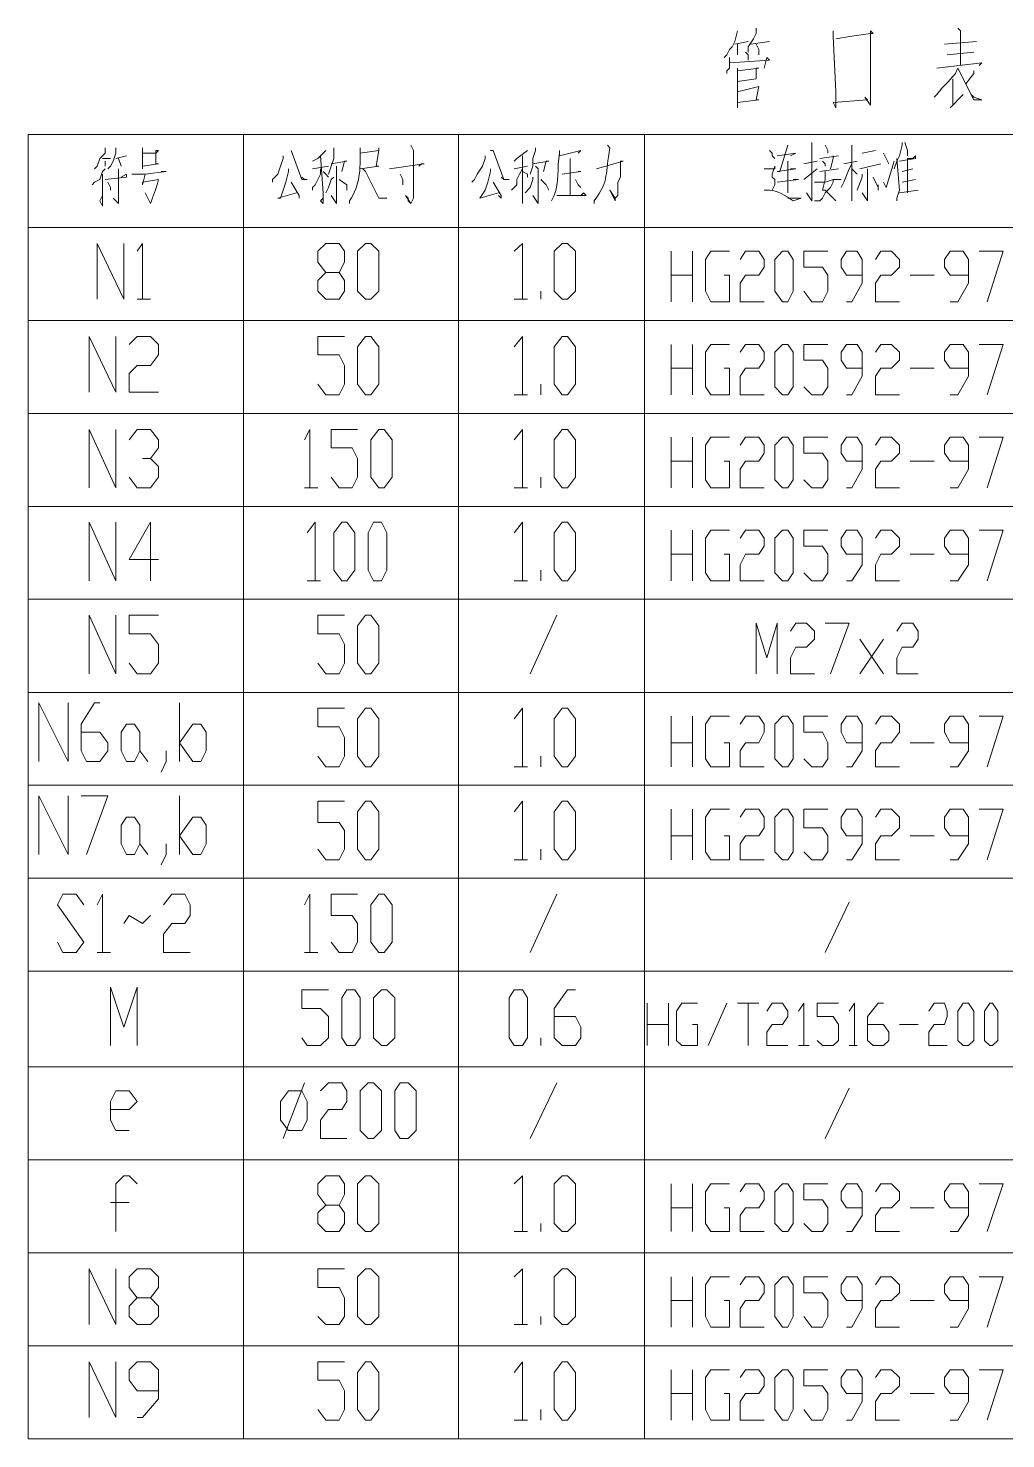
# Model space of a CAD drawing. Extents: x 14941 to 23337, y 2870 to 15192.
# Drawn here: x 21532 to 22555, y 9146 to 10623 of the extents above; entities that cross this region are included whole.
import ezdxf

# ---------------------------------------------------------------- set-up
doc = ezdxf.new("R2010")
doc.units = 0
doc.header["$LTSCALE"] = 8
doc.layers.add('1', color=1, linetype='Continuous')

msp = doc.modelspace()

# ---------------------------------------------------------------- linework, layer by layer
at = {"layer": '1', "color": 0, "lineweight": 5}
for points in [[(22274.5, 10620.3), (22271.7, 10609.2), (22269, 10603.6), (22266.2, 10600.8), (22263.4, 10595.3), (22260.6, 10592.5)], [(22294, 10623.1), (22294, 10617.5), (22291.2, 10611.9), (22285.7, 10603.6), (22285.7, 10598)], [(22374.6, 10620.3), (22374.6, 10614.7), (22377.4, 10556.3), (22377.4, 10539.6), (22374.6, 10545.2), (22410.8, 10548), (22408, 10550.8), (22413.6, 10542.4), (22413.6, 10553.5), (22413.6, 10564.7), (22413.6, 10581.4), (22413.6, 10620.3), (22416.4, 10617.5), (22413.6, 10617.5), (22394.1, 10614.7), (22394.1, 10614.7), (22377.4, 10611.9)], [(22505.3, 10623.1), (22508.1, 10620.3), (22508.1, 10584.1)], [(22271.7, 10606.4), (22285.7, 10609.2)], [(22274.5, 10606.4), (22274.5, 10600.8), (22274.5, 10595.3)], [(22288.4, 10606.4), (22307.9, 10609.2)], [(22294, 10606.4), (22296.8, 10600.8), (22296.8, 10595.3)], [(22491.4, 10606.4), (22524.8, 10609.2)], [(22266.2, 10592.5), (22266.2, 10584.1), (22266.2, 10581.4), (22263.4, 10578.6), (22263.4, 10575.8)], [(22266.2, 10586.9), (22307.9, 10589.7), (22305.1, 10592.5), (22302.3, 10581.4)], [(22282.9, 10598), (22285.7, 10595.3), (22285.7, 10589.7)], [(22494.2, 10595.3), (22522, 10598)], [(22274.5, 10581.4), (22274.5, 10539.6), (22274.5, 10542.4), (22274.5, 10548)], [(22274.5, 10578.6), (22296.8, 10581.4), (22294, 10581.4), (22294, 10570.2), (22294, 10570.2), (22274.5, 10567.4)], [(22483.1, 10581.4), (22530.4, 10586.9), (22530.4, 10586.9), (22527.6, 10584.1)], [(22505.3, 10581.4), (22522, 10548), (22530.4, 10548), (22522, 10550.8), (22519.2, 10553.5)], [(22522, 10578.6), (22522, 10575.8), (22513.7, 10564.7)], [(22274.5, 10556.3), (22296.8, 10561.9), (22296.8, 10561.9), (22294, 10548), (22296.8, 10548), (22274.5, 10545.2)], [(22499.8, 10570.2), (22499.8, 10567.4), (22499.8, 10542.4), (22497, 10539.6), (22510.9, 10553.5)], [(21757.3, 10511.8), (21757.3, 10414.5)], [(21932.5, 10500.7), (21935.3, 10495.1), (21935.3, 10445.1), (21932.5, 10439.5), (21929.7, 10442.3), (21929.7, 10445.1), (21926.9, 10447.9), (21932.5, 10439.5)], [(21982.5, 10511.8), (21982.5, 10414.5)], [(22177.2, 10511.8), (22177.2, 10414.5)], [(22327.4, 10500.7), (22319, 10472.9), (22316.2, 10472.9), (22335.7, 10475.7), (22332.9, 10475.7), (22330.1, 10475.7)], [(22352.4, 10503.5), (22352.4, 10500.7), (22352.4, 10500.7), (22352.4, 10461.8), (22352.4, 10445.1), (22352.4, 10442.3), (22346.8, 10450.6), (22352.4, 10442.3)], [(22366.3, 10500.7), (22369.1, 10495.1), (22369.1, 10492.4)], [(22394.1, 10500.7), (22394.1, 10450.6), (22394.1, 10442.3), (22394.1, 10450.6)], [(22446.9, 10503.5), (22446.9, 10500.7), (22444.2, 10489.6), (22441.4, 10484), (22438.6, 10475.7)], [(22449.7, 10503.5), (22452.5, 10495.1), (22452.5, 10489.6)], [(21612.7, 10497.9), (21612.7, 10492.4), (21607.1, 10486.8), (21604.3, 10478.5), (21601.5, 10475.7)], [(21609.9, 10486.8), (21609.9, 10486.8), (21618.2, 10486.8)], [(21623.8, 10497.9), (21623.8, 10492.4), (21621, 10484), (21618.2, 10478.5), (21615.4, 10475.7)], [(21623.8, 10486.8), (21634.9, 10489.6)], [(21626.6, 10486.8), (21629.4, 10478.5)], [(21651.6, 10497.9), (21651.6, 10492.4), (21651.6, 10475.7), (21651.6, 10478.5), (21668.3, 10481.2), (21665.5, 10481.2), (21665.5, 10492.4), (21665.5, 10495.1), (21668.3, 10495.1), (21665.5, 10492.4), (21651.6, 10492.4)], [(21799, 10489.6), (21799, 10486.8), (21796.2, 10478.5), (21793.4, 10470.1), (21787.9, 10464.6), (21787.9, 10461.8)], [(21807.3, 10495.1), (21807.3, 10495.1), (21818.5, 10464.6), (21824, 10464.6), (21821.2, 10464.6), (21818.5, 10467.3)], [(21843.5, 10495.1), (21843.5, 10495.1), (21835.1, 10486.8), (21829.6, 10484)], [(21837.9, 10489.6), (21840.7, 10450.6), (21840.7, 10439.5), (21837.9, 10442.3), (21840.7, 10445.1)], [(21851.8, 10497.9), (21851.8, 10495.1), (21851.8, 10486.8), (21849, 10478.5), (21846.3, 10470.1)], [(21879.6, 10492.4), (21899.1, 10495.1), (21899.1, 10497.9), (21899.1, 10495.1), (21896.3, 10478.5), (21899.1, 10478.5), (21879.6, 10475.7)], [(22010.3, 10489.6), (22010.3, 10486.8), (22007.6, 10478.5), (22002, 10470.1), (21999.2, 10464.6), (21996.4, 10461.8)], [(22015.9, 10495.1), (22018.7, 10495.1), (22029.8, 10464.6), (22035.4, 10464.6), (22029.8, 10464.6), (22027, 10467.3)], [(22054.8, 10495.1), (22054.8, 10495.1), (22043.7, 10486.8), (22040.9, 10484)], [(22049.3, 10489.6), (22049.3, 10450.6), (22049.3, 10439.5), (22049.3, 10442.3), (22049.3, 10445.1)], [(22063.2, 10497.9), (22063.2, 10495.1), (22060.4, 10486.8), (22060.4, 10478.5), (22057.6, 10470.1)], [(22088.2, 10489.6), (22110.5, 10495.1), (22110.5, 10495.1), (22107.7, 10492.4)], [(22099.3, 10486.8), (22099.3, 10486.8), (22099.3, 10486.8), (22099.3, 10447.9)], [(22307.9, 10495.1), (22310.7, 10492.4), (22310.7, 10489.6), (22313.5, 10486.8)], [(22316.2, 10489.6), (22335.7, 10492.4), (22335.7, 10492.4), (22330.1, 10489.6)], [(22360.7, 10486.8), (22380.2, 10489.6)], [(22374.6, 10489.6), (22374.6, 10486.8), (22371.9, 10475.7)], [(22405.2, 10492.4), (22419.1, 10495.1)], [(22427.5, 10492.4), (22430.3, 10486.8), (22433, 10481.2)], [(22441.4, 10486.8), (22444.2, 10453.4), (22441.4, 10445.1), (22441.4, 10442.3), (22441.4, 10445.1)], [(22444.2, 10484), (22460.9, 10486.8), (22460.9, 10489.6), (22458.1, 10486.8), (22452.5, 10486.8), (22452.5, 10450.6)], [(21612.7, 10475.7), (21609.9, 10472.9), (21607.1, 10464.6), (21601.5, 10461.8), (21598.8, 10459)], [(21609.9, 10470.1), (21609.9, 10436.7), (21607.1, 10442.3), (21609.9, 10447.9)], [(21612.7, 10484), (21612.7, 10478.5)], [(21612.7, 10464.6), (21634.9, 10467.3), (21634.9, 10470.1), (21629.4, 10467.3)], [(21626.6, 10475.7), (21626.6, 10450.6), (21626.6, 10439.5), (21626.6, 10439.5), (21621, 10445.1), (21626.6, 10439.5)], [(21640.5, 10470.1), (21646, 10470.1), (21654.4, 10470.1), (21676.6, 10472.9), (21673.8, 10472.9), (21671.1, 10472.9)], [(21804.6, 10475.7), (21804.6, 10472.9), (21801.8, 10461.8), (21801.8, 10461.8), (21799, 10453.4), (21796.2, 10445.1), (21793.4, 10445.1), (21812.9, 10450.6)], [(21829.6, 10475.7), (21846.3, 10478.5)], [(21837.9, 10475.7), (21837.9, 10470.1), (21835.1, 10464.6), (21832.4, 10459), (21829.6, 10456.2), (21829.6, 10453.4)], [(21840.7, 10472.9), (21843.5, 10470.1), (21846.3, 10467.3)], [(21849, 10481.2), (21865.7, 10484), (21863, 10484), (21860.2, 10472.9)], [(21854.6, 10478.5), (21854.6, 10475.7), (21854.6, 10475.7), (21854.6, 10439.5), (21849, 10447.9), (21854.6, 10439.5)], [(21882.4, 10475.7), (21885.2, 10472.9), (21899.1, 10445.1), (21907.4, 10445.1), (21907.4, 10445.1), (21899.1, 10445.1), (21896.3, 10450.6)], [(21910.2, 10475.7), (21946.4, 10481.2), (21943.6, 10481.2), (21940.8, 10478.5)], [(21921.4, 10470.1), (21924.1, 10464.6), (21924.1, 10459)], [(22015.9, 10475.7), (22015.9, 10472.9), (22013.1, 10461.8), (22013.1, 10461.8), (22010.3, 10453.4), (22004.8, 10445.1), (22004.8, 10445.1), (22024.2, 10450.6)], [(22049.3, 10475.7), (22046.5, 10470.1), (22043.7, 10464.6), (22043.7, 10459), (22040.9, 10456.2), (22038.1, 10453.4)], [(22040.9, 10475.7), (22054.8, 10478.5)], [(22049.3, 10472.9), (22054.8, 10470.1), (22054.8, 10467.3)], [(22060.4, 10481.2), (22077.1, 10484), (22074.3, 10484), (22071.5, 10472.9)], [(22063.2, 10478.5), (22066, 10475.7), (22066, 10475.7), (22066, 10439.5), (22060.4, 10447.9), (22066, 10439.5)], [(22091, 10470.1), (22110.5, 10472.9), (22107.7, 10472.9)], [(22127.1, 10475.7), (22154.9, 10484), (22152.2, 10484), (22152.2, 10475.7), (22152.2, 10467.3), (22149.4, 10461.8), (22149.4, 10447.9), (22146.6, 10445.1), (22146.6, 10442.3), (22141, 10453.4), (22146.6, 10445.1)], [(22302.3, 10475.7), (22313.5, 10475.7), (22313.5, 10478.5), (22310.7, 10470.1), (22310.7, 10467.3), (22313.5, 10464.6), (22313.5, 10459), (22310.7, 10453.4)], [(22327.4, 10484), (22327.4, 10450.6), (22327.4, 10453.4), (22327.4, 10456.2)], [(22344.1, 10481.2), (22358, 10484)], [(22344.1, 10464.6), (22358, 10475.7)], [(22360.7, 10472.9), (22380.2, 10475.7)], [(22363.5, 10484), (22366.3, 10481.2), (22366.3, 10478.5)], [(22366.3, 10472.9), (22366.3, 10470.1), (22366.3, 10464.6), (22363.5, 10453.4), (22366.3, 10453.4), (22369.1, 10450.6), (22374.6, 10445.1), (22377.4, 10442.3)], [(22394.1, 10481.2), (22391.3, 10475.7), (22385.8, 10461.8), (22383, 10456.2)], [(22385.8, 10481.2), (22399.7, 10484)], [(22394.1, 10475.7), (22399.7, 10470.1)], [(22405.2, 10470.1), (22405.2, 10467.3), (22399.7, 10453.4)], [(22402.5, 10475.7), (22424.7, 10481.2)], [(22410.8, 10475.7), (22410.8, 10472.9), (22410.8, 10450.6), (22410.8, 10445.1), (22410.8, 10442.3), (22405.2, 10450.6), (22410.8, 10442.3)], [(22427.5, 10461.8), (22430.3, 10456.2), (22438.6, 10484)], [(22446.9, 10472.9), (22458.1, 10475.7)], [(21615.4, 10461.8), (21618.2, 10456.2), (21618.2, 10453.4)], [(21807.3, 10461.8), (21815.7, 10447.9), (21815.7, 10445.1), (21815.7, 10447.9)], [(21851.8, 10467.3), (21849, 10464.6), (21846.3, 10456.2), (21843.5, 10450.6)], [(21857.4, 10464.6), (21865.7, 10459), (21865.7, 10453.4)], [(22018.7, 10461.8), (22027, 10447.9), (22027, 10445.1), (22024.2, 10447.9)], [(22060.4, 10467.3), (22060.4, 10464.6), (22057.6, 10456.2), (22052.1, 10450.6)], [(22068.7, 10464.6), (22074.3, 10459), (22077.1, 10453.4)], [(22104.9, 10464.6), (22107.7, 10459), (22107.7, 10459), (22110.5, 10456.2)], [(22316.2, 10461.8), (22338.5, 10464.6), (22335.7, 10464.6), (22332.9, 10464.6)], [(22355.2, 10461.8), (22366.3, 10461.8), (22374.6, 10464.6), (22383, 10464.6), (22380.2, 10464.6), (22380.2, 10464.6)], [(22374.6, 10464.6), (22374.6, 10461.8), (22371.9, 10456.2), (22366.3, 10450.6), (22363.5, 10445.1), (22360.7, 10442.3), (22358, 10442.3), (22355.2, 10442.3)], [(22416.4, 10467.3), (22421.9, 10456.2), (22421.9, 10453.4), (22421.9, 10459)], [(22446.9, 10461.8), (22460.9, 10464.6)], [(22085.4, 10447.9), (22099.3, 10447.9), (22116, 10447.9), (22113.2, 10450.6), (22110.5, 10447.9)], [(22444.2, 10450.6), (22463.6, 10453.4)], [(23334.1, 10414.5), (21532, 10414.5)], [(23334.1, 10414.5), (21532, 10414.5)], [(21757.3, 10414.5), (21757.3, 10317.2)], [(21982.5, 10414.5), (21982.5, 10317.2)], [(22177.2, 10414.5), (22177.2, 10317.2)], [(21604.3, 10339.4), (21604.3, 10397.8), (21632.1, 10339.4), (21632.1, 10397.8)], [(21646, 10389.5), (21651.6, 10397.8), (21651.6, 10339.4)], [(21843.5, 10339.4), (21835.1, 10347.8), (21835.1, 10358.9), (21843.5, 10367.2), (21857.4, 10367.2), (21863, 10378.3), (21863, 10389.5), (21857.4, 10397.8), (21843.5, 10397.8), (21835.1, 10389.5), (21835.1, 10378.3), (21843.5, 10367.2)], [(21885.2, 10339.4), (21876.9, 10347.8), (21876.9, 10389.5), (21885.2, 10397.8), (21890.8, 10397.8), (21899.1, 10389.5), (21899.1, 10347.8), (21890.8, 10339.4), (21885.2, 10339.4)], [(22040.9, 10389.5), (22049.3, 10397.8), (22049.3, 10339.4)], [(22091, 10339.4), (22082.6, 10347.8), (22082.6, 10389.5), (22091, 10397.8), (22096.5, 10397.8), (22104.9, 10389.5), (22104.9, 10347.8), (22096.5, 10339.4), (22091, 10339.4)], [(22205, 10336.6), (22205, 10389.5)], [(22227.3, 10389.5), (22227.3, 10336.6)], [(22260.6, 10364.4), (22266.2, 10364.4), (22266.2, 10336.6), (22246.7, 10336.6), (22241.2, 10347.8), (22241.2, 10381.1), (22246.7, 10389.5), (22266.2, 10389.5)], [(22277.3, 10381.1), (22282.9, 10389.5), (22296.8, 10389.5), (22302.3, 10381.1), (22302.3, 10372.8), (22296.8, 10364.4), (22282.9, 10364.4), (22277.3, 10356.1), (22277.3, 10336.6), (22302.3, 10336.6)], [(22321.8, 10336.6), (22313.5, 10347.8), (22313.5, 10381.1), (22321.8, 10389.5), (22327.4, 10389.5), (22332.9, 10381.1), (22332.9, 10347.8), (22327.4, 10336.6), (22321.8, 10336.6)], [(22344.1, 10347.8), (22352.4, 10336.6), (22363.5, 10336.6), (22369.1, 10347.8), (22369.1, 10364.4), (22363.5, 10372.8), (22344.1, 10372.8), (22344.1, 10389.5), (22369.1, 10389.5)], [(22388.5, 10336.6), (22394.1, 10336.6), (22405.2, 10356.1), (22405.2, 10381.1), (22399.7, 10389.5), (22388.5, 10389.5), (22383, 10381.1), (22383, 10372.8), (22388.5, 10364.4), (22405.2, 10364.4)], [(22419.1, 10381.1), (22424.7, 10389.5), (22435.8, 10389.5), (22444.2, 10381.1), (22444.2, 10372.8), (22435.8, 10364.4), (22424.7, 10364.4), (22419.1, 10356.1), (22419.1, 10336.6), (22444.2, 10336.6)], [(22497, 10336.6), (22505.3, 10336.6), (22516.5, 10356.1), (22516.5, 10381.1), (22510.9, 10389.5), (22497, 10389.5), (22491.4, 10381.1), (22491.4, 10372.8), (22497, 10364.4), (22516.5, 10364.4)], [(22527.6, 10389.5), (22552.6, 10389.5), (22535.9, 10336.6)], [(21857.4, 10367.2), (21863, 10358.9), (21863, 10347.8), (21857.4, 10339.4), (21843.5, 10339.4)], [(22205, 10364.4), (22227.3, 10364.4)], [(22455.3, 10364.4), (22480.3, 10364.4)], [(21646, 10339.4), (21659.9, 10339.4)], [(22040.9, 10339.4), (22054.8, 10339.4)], [(22068.7, 10339.4), (22068.7, 10347.8)], [(23334.1, 10317.2), (21532, 10317.2)], [(23334.1, 10317.2), (21532, 10317.2)], [(21757.3, 10317.2), (21757.3, 10219.8)], [(21982.5, 10317.2), (21982.5, 10219.8)], [(22177.2, 10317.2), (22177.2, 10219.8)], [(21596, 10242.1), (21596, 10300.5), (21623.8, 10242.1), (21623.8, 10300.5)], [(21637.7, 10292.1), (21646, 10300.5), (21659.9, 10300.5), (21668.3, 10292.1), (21668.3, 10281), (21659.9, 10269.9), (21646, 10269.9), (21637.7, 10261.5), (21637.7, 10242.1), (21668.3, 10242.1)], [(21835.1, 10250.4), (21843.5, 10239.3), (21857.4, 10239.3), (21863, 10250.4), (21863, 10269.9), (21857.4, 10281), (21835.1, 10281), (21835.1, 10300.5), (21863, 10300.5)], [(21885.2, 10239.3), (21876.9, 10250.4), (21876.9, 10289.4), (21885.2, 10300.5), (21890.8, 10300.5), (21899.1, 10289.4), (21899.1, 10250.4), (21890.8, 10239.3), (21885.2, 10239.3)], [(22040.9, 10289.4), (22049.3, 10300.5), (22049.3, 10239.3)], [(22091, 10239.3), (22082.6, 10250.4), (22082.6, 10289.4), (22091, 10300.5), (22096.5, 10300.5), (22104.9, 10289.4), (22104.9, 10250.4), (22096.5, 10239.3), (22091, 10239.3)], [(22205, 10239.3), (22205, 10292.1)], [(22227.3, 10292.1), (22227.3, 10239.3)], [(22260.6, 10267.1), (22266.2, 10267.1), (22266.2, 10239.3), (22246.7, 10239.3), (22241.2, 10247.6), (22241.2, 10283.8), (22246.7, 10292.1), (22266.2, 10292.1)], [(22277.3, 10283.8), (22282.9, 10292.1), (22296.8, 10292.1), (22302.3, 10283.8), (22302.3, 10275.5), (22296.8, 10267.1), (22282.9, 10267.1), (22277.3, 10258.8), (22277.3, 10239.3), (22302.3, 10239.3)], [(22321.8, 10239.3), (22313.5, 10247.6), (22313.5, 10283.8), (22321.8, 10292.1), (22327.4, 10292.1), (22332.9, 10283.8), (22332.9, 10247.6), (22327.4, 10239.3), (22321.8, 10239.3)], [(22344.1, 10247.6), (22352.4, 10239.3), (22363.5, 10239.3), (22369.1, 10247.6), (22369.1, 10267.1), (22363.5, 10275.5), (22344.1, 10275.5), (22344.1, 10292.1), (22369.1, 10292.1)], [(22388.5, 10239.3), (22394.1, 10239.3), (22405.2, 10258.8), (22405.2, 10283.8), (22399.7, 10292.1), (22388.5, 10292.1), (22383, 10283.8), (22383, 10275.5), (22388.5, 10267.1), (22405.2, 10267.1)], [(22419.1, 10283.8), (22424.7, 10292.1), (22435.8, 10292.1), (22444.2, 10283.8), (22444.2, 10275.5), (22435.8, 10267.1), (22424.7, 10267.1), (22419.1, 10258.8), (22419.1, 10239.3), (22444.2, 10239.3)], [(22497, 10239.3), (22505.3, 10239.3), (22516.5, 10258.8), (22516.5, 10283.8), (22510.9, 10292.1), (22497, 10292.1), (22491.4, 10283.8), (22491.4, 10275.5), (22497, 10267.1), (22516.5, 10267.1)], [(22527.6, 10292.1), (22552.6, 10292.1), (22535.9, 10239.3)], [(22205, 10267.1), (22227.3, 10267.1)], [(22455.3, 10267.1), (22480.3, 10267.1)], [(22068.7, 10239.3), (22068.7, 10250.4)], [(22040.9, 10239.3), (22054.8, 10239.3)], [(23334.1, 10219.8), (21532, 10219.8)], [(23334.1, 10219.8), (21532, 10219.8)], [(21757.3, 10219.8), (21757.3, 10122.5)], [(21982.5, 10219.8), (21982.5, 10122.5)], [(22177.2, 10219.8), (22177.2, 10122.5)], [(21596, 10142), (21596, 10203.1), (21623.8, 10142), (21623.8, 10203.1)], [(21637.7, 10192), (21646, 10203.1), (21659.9, 10203.1), (21668.3, 10192), (21668.3, 10183.7), (21659.9, 10172.6), (21651.6, 10172.6)], [(21821.2, 10192), (21826.8, 10203.1), (21826.8, 10142)], [(21849, 10153.1), (21857.4, 10142), (21871.3, 10142), (21876.9, 10153.1), (21876.9, 10172.6), (21871.3, 10183.7), (21849, 10183.7), (21849, 10203.1), (21876.9, 10203.1)], [(21899.1, 10142), (21890.8, 10153.1), (21890.8, 10192), (21899.1, 10203.1), (21904.7, 10203.1), (21913, 10192), (21913, 10153.1), (21904.7, 10142), (21899.1, 10142)], [(22040.9, 10192), (22049.3, 10203.1), (22049.3, 10142)], [(22091, 10142), (22082.6, 10153.1), (22082.6, 10192), (22091, 10203.1), (22096.5, 10203.1), (22104.9, 10192), (22104.9, 10153.1), (22096.5, 10142), (22091, 10142)], [(22205, 10142), (22205, 10194.8)], [(22227.3, 10194.8), (22227.3, 10142)], [(22260.6, 10169.8), (22266.2, 10169.8), (22266.2, 10142), (22246.7, 10142), (22241.2, 10150.3), (22241.2, 10186.5), (22246.7, 10194.8), (22266.2, 10194.8)], [(22277.3, 10186.5), (22282.9, 10194.8), (22296.8, 10194.8), (22302.3, 10186.5), (22302.3, 10178.1), (22296.8, 10169.8), (22282.9, 10169.8), (22277.3, 10161.4), (22277.3, 10142), (22302.3, 10142)], [(22321.8, 10142), (22313.5, 10150.3), (22313.5, 10186.5), (22321.8, 10194.8), (22327.4, 10194.8), (22332.9, 10186.5), (22332.9, 10150.3), (22327.4, 10142), (22321.8, 10142)], [(22344.1, 10150.3), (22352.4, 10142), (22363.5, 10142), (22369.1, 10150.3), (22369.1, 10169.8), (22363.5, 10178.1), (22344.1, 10178.1), (22344.1, 10194.8), (22369.1, 10194.8)], [(22388.5, 10142), (22394.1, 10142), (22405.2, 10161.4), (22405.2, 10186.5), (22399.7, 10194.8), (22388.5, 10194.8), (22383, 10186.5), (22383, 10178.1), (22388.5, 10169.8), (22405.2, 10169.8)], [(22419.1, 10186.5), (22424.7, 10194.8), (22435.8, 10194.8), (22444.2, 10186.5), (22444.2, 10178.1), (22435.8, 10169.8), (22424.7, 10169.8), (22419.1, 10161.4), (22419.1, 10142), (22444.2, 10142)], [(22497, 10142), (22505.3, 10142), (22516.5, 10161.4), (22516.5, 10186.5), (22510.9, 10194.8), (22497, 10194.8), (22491.4, 10186.5), (22491.4, 10178.1), (22497, 10169.8), (22516.5, 10169.8)], [(22527.6, 10194.8), (22552.6, 10194.8), (22535.9, 10142)], [(21659.9, 10172.6), (21668.3, 10164.2), (21668.3, 10153.1), (21659.9, 10142), (21646, 10142), (21637.7, 10153.1)], [(22205, 10169.8), (22227.3, 10169.8)], [(22455.3, 10169.8), (22480.3, 10169.8)], [(22068.7, 10142), (22068.7, 10153.1)], [(21821.2, 10142), (21835.1, 10142)], [(22040.9, 10142), (22054.8, 10142)], [(23334.1, 10122.5), (21532, 10122.5)], [(23334.1, 10122.5), (21532, 10122.5)], [(21757.3, 10122.5), (21757.3, 10025.2)], [(21982.5, 10122.5), (21982.5, 10025.2)], [(22177.2, 10122.5), (22177.2, 10025.2)], [(21596, 10044.6), (21596, 10105.8), (21623.8, 10044.6), (21623.8, 10105.8)], [(21668.3, 10066.9), (21637.7, 10066.9), (21659.9, 10105.8), (21659.9, 10044.6)], [(21824, 10094.7), (21832.4, 10105.8), (21832.4, 10044.6)], [(21860.2, 10044.6), (21851.8, 10055.8), (21851.8, 10094.7), (21860.2, 10105.8), (21865.7, 10105.8), (21874.1, 10094.7), (21874.1, 10055.8), (21865.7, 10044.6), (21860.2, 10044.6)], [(21893.5, 10044.6), (21888, 10055.8), (21888, 10094.7), (21893.5, 10105.8), (21901.9, 10105.8), (21907.4, 10094.7), (21907.4, 10055.8), (21901.9, 10044.6), (21893.5, 10044.6)], [(22040.9, 10094.7), (22049.3, 10105.8), (22049.3, 10044.6)], [(22091, 10044.6), (22082.6, 10055.8), (22082.6, 10094.7), (22091, 10105.8), (22096.5, 10105.8), (22104.9, 10094.7), (22104.9, 10055.8), (22096.5, 10044.6), (22091, 10044.6)], [(22205, 10044.6), (22205, 10097.5)], [(22227.3, 10097.5), (22227.3, 10044.6)], [(22260.6, 10072.4), (22266.2, 10072.4), (22266.2, 10044.6), (22246.7, 10044.6), (22241.2, 10053), (22241.2, 10089.1), (22246.7, 10097.5), (22266.2, 10097.5)], [(22277.3, 10089.1), (22282.9, 10097.5), (22296.8, 10097.5), (22302.3, 10089.1), (22302.3, 10080.8), (22296.8, 10072.4), (22282.9, 10072.4), (22277.3, 10061.3), (22277.3, 10044.6), (22302.3, 10044.6)], [(22321.8, 10044.6), (22313.5, 10053), (22313.5, 10089.1), (22321.8, 10097.5), (22327.4, 10097.5), (22332.9, 10089.1), (22332.9, 10053), (22327.4, 10044.6), (22321.8, 10044.6)], [(22344.1, 10053), (22352.4, 10044.6), (22363.5, 10044.6), (22369.1, 10053), (22369.1, 10072.4), (22363.5, 10080.8), (22344.1, 10080.8), (22344.1, 10097.5), (22369.1, 10097.5)], [(22388.5, 10044.6), (22394.1, 10044.6), (22405.2, 10061.3), (22405.2, 10089.1), (22399.7, 10097.5), (22388.5, 10097.5), (22383, 10089.1), (22383, 10080.8), (22388.5, 10072.4), (22405.2, 10072.4)], [(22419.1, 10089.1), (22424.7, 10097.5), (22435.8, 10097.5), (22444.2, 10089.1), (22444.2, 10080.8), (22435.8, 10072.4), (22424.7, 10072.4), (22419.1, 10061.3), (22419.1, 10044.6), (22444.2, 10044.6)], [(22497, 10044.6), (22505.3, 10044.6), (22516.5, 10061.3), (22516.5, 10089.1), (22510.9, 10097.5), (22497, 10097.5), (22491.4, 10089.1), (22491.4, 10080.8), (22497, 10072.4), (22516.5, 10072.4)], [(22527.6, 10097.5), (22552.6, 10097.5), (22535.9, 10044.6)], [(22205, 10072.4), (22227.3, 10072.4)], [(22455.3, 10072.4), (22480.3, 10072.4)], [(21824, 10044.6), (21837.9, 10044.6)], [(22040.9, 10044.6), (22054.8, 10044.6)], [(22068.7, 10044.6), (22068.7, 10055.8)], [(23334.1, 10025.2), (21532, 10025.2)], [(23334.1, 10025.2), (21532, 10025.2)], [(21757.3, 10025.2), (21757.3, 9927.8)], [(21982.5, 10025.2), (21982.5, 9927.8)], [(22177.2, 10025.2), (22177.2, 9927.8)], [(21596, 9947.3), (21596, 10008.5), (21623.8, 9947.3), (21623.8, 10008.5)], [(21637.7, 9958.4), (21646, 9947.3), (21659.9, 9947.3), (21668.3, 9958.4), (21668.3, 9977.9), (21659.9, 9989), (21637.7, 9989), (21637.7, 10008.5), (21668.3, 10008.5)], [(21835.1, 9958.4), (21843.5, 9947.3), (21857.4, 9947.3), (21863, 9958.4), (21863, 9977.9), (21857.4, 9989), (21835.1, 9989), (21835.1, 10008.5), (21863, 10008.5)], [(21885.2, 9947.3), (21876.9, 9958.4), (21876.9, 9997.4), (21885.2, 10008.5), (21890.8, 10008.5), (21899.1, 9997.4), (21899.1, 9958.4), (21890.8, 9947.3), (21885.2, 9947.3)], [(22057.6, 9947.3), (22085.4, 10008.5)], [(22294, 9947.3), (22294, 10000.1), (22305.1, 9964), (22316.2, 10000.1), (22316.2, 9947.3)], [(22330.1, 9991.8), (22335.7, 10000.1), (22346.8, 10000.1), (22355.2, 9991.8), (22355.2, 9983.5), (22346.8, 9975.1), (22335.7, 9975.1), (22330.1, 9964), (22330.1, 9947.3), (22355.2, 9947.3)], [(22366.3, 10000.1), (22391.3, 10000.1), (22371.9, 9947.3)], [(22441.4, 9991.8), (22446.9, 10000.1), (22458.1, 10000.1), (22463.6, 9991.8), (22463.6, 9983.5), (22458.1, 9975.1), (22446.9, 9975.1), (22441.4, 9964), (22441.4, 9947.3), (22463.6, 9947.3)], [(22402.5, 9947.3), (22427.5, 9983.5)], [(22402.5, 9983.5), (22427.5, 9947.3)], [(23334.1, 9927.8), (21532, 9927.8)], [(23334.1, 9927.8), (21532, 9927.8)], [(21757.3, 9927.8), (21757.3, 9830.5)], [(21982.5, 9927.8), (21982.5, 9830.5)], [(22177.2, 9927.8), (22177.2, 9830.5)], [(21543.1, 9855.5), (21543.1, 9916.7), (21573.7, 9855.5), (21573.7, 9916.7)], [(21587.6, 9886.1), (21607.1, 9886.1), (21615.4, 9875), (21615.4, 9866.7), (21607.1, 9855.5), (21593.2, 9855.5), (21587.6, 9866.7), (21587.6, 9894.5), (21601.5, 9916.7), (21607.1, 9916.7)], [(21690.5, 9855.5), (21690.5, 9916.7)], [(21835.1, 9861.1), (21843.5, 9850), (21857.4, 9850), (21863, 9861.1), (21863, 9880.6), (21857.4, 9891.7), (21835.1, 9891.7), (21835.1, 9911.2), (21863, 9911.2)], [(21885.2, 9850), (21876.9, 9861.1), (21876.9, 9900), (21885.2, 9911.2), (21890.8, 9911.2), (21899.1, 9900), (21899.1, 9861.1), (21890.8, 9850), (21885.2, 9850)], [(22040.9, 9900), (22049.3, 9911.2), (22049.3, 9850)], [(22091, 9850), (22082.6, 9861.1), (22082.6, 9900), (22091, 9911.2), (22096.5, 9911.2), (22104.9, 9900), (22104.9, 9861.1), (22096.5, 9850), (22091, 9850)], [(21643.3, 9855.5), (21634.9, 9855.5), (21629.4, 9866.7), (21629.4, 9886.1), (21634.9, 9894.5), (21643.3, 9894.5), (21648.8, 9886.1), (21648.8, 9866.7), (21643.3, 9855.5)], [(21690.5, 9875), (21704.4, 9894.5), (21712.8, 9894.5), (21718.3, 9886.1), (21718.3, 9866.7), (21712.8, 9855.5), (21704.4, 9855.5), (21690.5, 9875)], [(22205, 9850), (22205, 9902.8)], [(22227.3, 9902.8), (22227.3, 9850)], [(22260.6, 9875), (22266.2, 9875), (22266.2, 9850), (22246.7, 9850), (22241.2, 9858.3), (22241.2, 9894.5), (22246.7, 9902.8), (22266.2, 9902.8)], [(22277.3, 9894.5), (22282.9, 9902.8), (22296.8, 9902.8), (22302.3, 9894.5), (22302.3, 9886.1), (22296.8, 9875), (22282.9, 9875), (22277.3, 9866.7), (22277.3, 9850), (22302.3, 9850)], [(22321.8, 9850), (22313.5, 9858.3), (22313.5, 9894.5), (22321.8, 9902.8), (22327.4, 9902.8), (22332.9, 9894.5), (22332.9, 9858.3), (22327.4, 9850), (22321.8, 9850)], [(22344.1, 9858.3), (22352.4, 9850), (22363.5, 9850), (22369.1, 9858.3), (22369.1, 9875), (22363.5, 9886.1), (22344.1, 9886.1), (22344.1, 9902.8), (22369.1, 9902.8)], [(22388.5, 9850), (22394.1, 9850), (22405.2, 9866.7), (22405.2, 9894.5), (22399.7, 9902.8), (22388.5, 9902.8), (22383, 9894.5), (22383, 9886.1), (22388.5, 9875), (22405.2, 9875)], [(22419.1, 9894.5), (22424.7, 9902.8), (22435.8, 9902.8), (22444.2, 9894.5), (22444.2, 9886.1), (22435.8, 9875), (22424.7, 9875), (22419.1, 9866.7), (22419.1, 9850), (22444.2, 9850)], [(22497, 9850), (22505.3, 9850), (22516.5, 9866.7), (22516.5, 9894.5), (22510.9, 9902.8), (22497, 9902.8), (22491.4, 9894.5), (22491.4, 9886.1), (22497, 9875), (22516.5, 9875)], [(22527.6, 9902.8), (22552.6, 9902.8), (22535.9, 9850)], [(21648.8, 9866.7), (21657.2, 9855.5)], [(21676.6, 9866.7), (21676.6, 9855.5), (21671.1, 9844.4)], [(22205, 9875), (22227.3, 9875)], [(22455.3, 9875), (22480.3, 9875)], [(22040.9, 9850), (22054.8, 9850)], [(22068.7, 9850), (22068.7, 9861.1)], [(23334.1, 9830.5), (21532, 9830.5)], [(23334.1, 9830.5), (21532, 9830.5)], [(21757.3, 9830.5), (21757.3, 9733.2)], [(21982.5, 9830.5), (21982.5, 9733.2)], [(22177.2, 9830.5), (22177.2, 9733.2)], [(21543.1, 9758.2), (21543.1, 9819.4), (21573.7, 9758.2), (21573.7, 9819.4)], [(21587.6, 9819.4), (21615.4, 9819.4), (21593.2, 9758.2)], [(21690.5, 9758.2), (21690.5, 9819.4)], [(21835.1, 9763.8), (21843.5, 9752.6), (21857.4, 9752.6), (21863, 9763.8), (21863, 9783.2), (21857.4, 9791.6), (21835.1, 9791.6), (21835.1, 9813.8), (21863, 9813.8)], [(21885.2, 9752.6), (21876.9, 9763.8), (21876.9, 9802.7), (21885.2, 9813.8), (21890.8, 9813.8), (21899.1, 9802.7), (21899.1, 9763.8), (21890.8, 9752.6), (21885.2, 9752.6)], [(22040.9, 9802.7), (22049.3, 9813.8), (22049.3, 9752.6)], [(22091, 9752.6), (22082.6, 9763.8), (22082.6, 9802.7), (22091, 9813.8), (22096.5, 9813.8), (22104.9, 9802.7), (22104.9, 9763.8), (22096.5, 9752.6), (22091, 9752.6)], [(22205, 9752.6), (22205, 9805.5)], [(22227.3, 9805.5), (22227.3, 9752.6)], [(22260.6, 9777.7), (22266.2, 9777.7), (22266.2, 9752.6), (22246.7, 9752.6), (22241.2, 9761), (22241.2, 9797.1), (22246.7, 9805.5), (22266.2, 9805.5)], [(22277.3, 9797.1), (22282.9, 9805.5), (22296.8, 9805.5), (22302.3, 9797.1), (22302.3, 9786), (22296.8, 9777.7), (22282.9, 9777.7), (22277.3, 9769.3), (22277.3, 9752.6), (22302.3, 9752.6)], [(22321.8, 9752.6), (22313.5, 9761), (22313.5, 9797.1), (22321.8, 9805.5), (22327.4, 9805.5), (22332.9, 9797.1), (22332.9, 9761), (22327.4, 9752.6), (22321.8, 9752.6)], [(22344.1, 9761), (22352.4, 9752.6), (22363.5, 9752.6), (22369.1, 9761), (22369.1, 9777.7), (22363.5, 9786), (22344.1, 9786), (22344.1, 9805.5), (22369.1, 9805.5)], [(22388.5, 9752.6), (22394.1, 9752.6), (22405.2, 9769.3), (22405.2, 9797.1), (22399.7, 9805.5), (22388.5, 9805.5), (22383, 9797.1), (22383, 9786), (22388.5, 9777.7), (22405.2, 9777.7)], [(22419.1, 9797.1), (22424.7, 9805.5), (22435.8, 9805.5), (22444.2, 9797.1), (22444.2, 9786), (22435.8, 9777.7), (22424.7, 9777.7), (22419.1, 9769.3), (22419.1, 9752.6), (22444.2, 9752.6)], [(22497, 9752.6), (22505.3, 9752.6), (22516.5, 9769.3), (22516.5, 9797.1), (22510.9, 9805.5), (22497, 9805.5), (22491.4, 9797.1), (22491.4, 9786), (22497, 9777.7), (22516.5, 9777.7)], [(22527.6, 9805.5), (22552.6, 9805.5), (22535.9, 9752.6)], [(21643.3, 9758.2), (21634.9, 9758.2), (21629.4, 9769.3), (21629.4, 9788.8), (21634.9, 9797.1), (21643.3, 9797.1), (21648.8, 9788.8), (21648.8, 9769.3), (21643.3, 9758.2)], [(21690.5, 9777.7), (21704.4, 9797.1), (21712.8, 9797.1), (21718.3, 9788.8), (21718.3, 9769.3), (21712.8, 9758.2), (21704.4, 9758.2), (21690.5, 9777.7)], [(22205, 9777.7), (22227.3, 9777.7)], [(22455.3, 9777.7), (22480.3, 9777.7)], [(21648.8, 9769.3), (21657.2, 9758.2)], [(21676.6, 9769.3), (21676.6, 9758.2), (21671.1, 9747.1)], [(22068.7, 9752.6), (22068.7, 9763.8)], [(22040.9, 9752.6), (22054.8, 9752.6)], [(23334.1, 9733.2), (21532, 9733.2)], [(23334.1, 9733.2), (21532, 9733.2)], [(21757.3, 9733.2), (21757.3, 9635.8)], [(21982.5, 9733.2), (21982.5, 9635.8)], [(22177.2, 9733.2), (22177.2, 9635.8)], [(21562.6, 9666.4), (21568.2, 9655.3), (21582.1, 9655.3), (21590.4, 9666.4), (21562.6, 9705.4), (21568.2, 9716.5), (21582.1, 9716.5), (21590.4, 9705.4)], [(21604.3, 9705.4), (21609.9, 9716.5), (21609.9, 9655.3)], [(21673.8, 9705.4), (21682.2, 9716.5), (21696.1, 9716.5), (21701.7, 9705.4), (21701.7, 9694.2), (21696.1, 9685.9), (21682.2, 9685.9), (21673.8, 9674.8), (21673.8, 9655.3), (21701.7, 9655.3)], [(21821.2, 9705.4), (21826.8, 9716.5), (21826.8, 9655.3)], [(21849, 9666.4), (21857.4, 9655.3), (21871.3, 9655.3), (21876.9, 9666.4), (21876.9, 9685.9), (21871.3, 9694.2), (21849, 9694.2), (21849, 9716.5), (21876.9, 9716.5)], [(21899.1, 9655.3), (21890.8, 9666.4), (21890.8, 9705.4), (21899.1, 9716.5), (21904.7, 9716.5), (21913, 9705.4), (21913, 9666.4), (21904.7, 9655.3), (21899.1, 9655.3)], [(22057.6, 9655.3), (22085.4, 9716.5)], [(22366.3, 9655.3), (22391.3, 9708.1)], [(21632.1, 9685.9), (21637.7, 9694.2), (21651.6, 9685.9), (21659.9, 9694.2)], [(21604.3, 9655.3), (21618.2, 9655.3)], [(21821.2, 9655.3), (21835.1, 9655.3)], [(23334.1, 9635.8), (21532, 9635.8)], [(23334.1, 9635.8), (21532, 9635.8)], [(21757.3, 9635.8), (21757.3, 9535.7)], [(21982.5, 9635.8), (21982.5, 9535.7)], [(22177.2, 9635.8), (22177.2, 9535.7)], [(21618.2, 9558), (21618.2, 9619.2), (21632.1, 9577.4), (21646, 9619.2), (21646, 9558)], [(21818.5, 9566.3), (21824, 9558), (21837.9, 9558), (21846.3, 9566.3), (21846.3, 9588.6), (21837.9, 9596.9), (21818.5, 9596.9), (21818.5, 9616.4), (21846.3, 9616.4)], [(21865.7, 9558), (21860.2, 9566.3), (21860.2, 9608), (21865.7, 9616.4), (21874.1, 9616.4), (21879.6, 9608), (21879.6, 9566.3), (21874.1, 9558), (21865.7, 9558)], [(21901.9, 9558), (21893.5, 9566.3), (21893.5, 9608), (21901.9, 9616.4), (21907.4, 9616.4), (21915.8, 9608), (21915.8, 9566.3), (21907.4, 9558), (21901.9, 9558)], [(22040.9, 9558), (22035.4, 9566.3), (22035.4, 9608), (22040.9, 9616.4), (22049.3, 9616.4), (22054.8, 9608), (22054.8, 9566.3), (22049.3, 9558), (22040.9, 9558)], [(22082.6, 9588.6), (22104.9, 9588.6), (22110.5, 9577.4), (22110.5, 9566.3), (22104.9, 9558), (22091, 9558), (22082.6, 9566.3), (22082.6, 9596.9), (22096.5, 9616.4), (22104.9, 9616.4)], [(22180, 9558), (22180, 9602.5)], [(22202.2, 9602.5), (22202.2, 9558)], [(22227.3, 9580.2), (22232.8, 9580.2), (22232.8, 9558), (22216.1, 9558), (22210.6, 9563.5), (22210.6, 9594.1), (22216.1, 9602.5), (22232.8, 9602.5)], [(22243.9, 9558), (22263.4, 9602.5)], [(22274.5, 9602.5), (22296.8, 9602.5)], [(22285.7, 9602.5), (22285.7, 9558)], [(22305.1, 9594.1), (22310.7, 9602.5), (22321.8, 9602.5), (22327.4, 9594.1), (22327.4, 9588.6), (22321.8, 9580.2), (22310.7, 9580.2), (22305.1, 9571.9), (22305.1, 9558), (22327.4, 9558)], [(22338.5, 9594.1), (22344.1, 9602.5), (22344.1, 9558)], [(22358, 9563.5), (22363.5, 9558), (22374.6, 9558), (22380.2, 9563.5), (22380.2, 9580.2), (22374.6, 9588.6), (22358, 9588.6), (22358, 9602.5), (22380.2, 9602.5)], [(22391.3, 9594.1), (22396.9, 9602.5), (22396.9, 9558)], [(22410.8, 9580.2), (22427.5, 9580.2), (22433, 9571.9), (22433, 9563.5), (22427.5, 9558), (22416.4, 9558), (22410.8, 9563.5), (22410.8, 9588.6), (22421.9, 9602.5), (22427.5, 9602.5)], [(22474.8, 9594.1), (22480.3, 9602.5), (22491.4, 9602.5), (22494.2, 9594.1), (22494.2, 9588.6), (22491.4, 9580.2), (22480.3, 9580.2), (22474.8, 9571.9), (22474.8, 9558), (22494.2, 9558)], [(22510.9, 9558), (22505.3, 9563.5), (22505.3, 9594.1), (22510.9, 9602.5), (22516.5, 9602.5), (22522, 9594.1), (22522, 9563.5), (22516.5, 9558), (22510.9, 9558)], [(22538.7, 9558), (22533.2, 9563.5), (22533.2, 9594.1), (22538.7, 9602.5), (22541.5, 9602.5), (22547.1, 9594.1), (22547.1, 9563.5), (22541.5, 9558), (22538.7, 9558)], [(22180, 9580.2), (22202.2, 9580.2)], [(22444.2, 9580.2), (22463.6, 9580.2)], [(22068.7, 9558), (22068.7, 9566.3)], [(22338.5, 9558), (22349.6, 9558)], [(22391.3, 9558), (22399.7, 9558)], [(23334.1, 9535.7), (21532, 9535.7)], [(23334.1, 9535.7), (21532, 9535.7)], [(21757.3, 9535.7), (21757.3, 9438.4)], [(21982.5, 9535.7), (21982.5, 9438.4)], [(22177.2, 9535.7), (22177.2, 9438.4)], [(21618.2, 9491.2), (21637.7, 9491.2), (21646, 9499.6), (21637.7, 9510.7), (21623.8, 9510.7), (21618.2, 9499.6), (21618.2, 9480.1), (21623.8, 9469), (21637.7, 9469)], [(21804.6, 9469), (21796.2, 9480.1), (21796.2, 9499.6), (21804.6, 9510.7), (21818.5, 9510.7), (21824, 9499.6), (21824, 9480.1), (21818.5, 9469), (21804.6, 9469)], [(21799, 9460.6), (21821.2, 9519)], [(21837.9, 9510.7), (21846.3, 9519), (21860.2, 9519), (21865.7, 9510.7), (21865.7, 9499.6), (21860.2, 9491.2), (21846.3, 9491.2), (21837.9, 9480.1), (21837.9, 9460.6), (21865.7, 9460.6)], [(21888, 9460.6), (21879.6, 9469), (21879.6, 9510.7), (21888, 9519), (21893.5, 9519), (21901.9, 9510.7), (21901.9, 9469), (21893.5, 9460.6), (21888, 9460.6)], [(21921.4, 9460.6), (21915.8, 9469), (21915.8, 9510.7), (21921.4, 9519), (21929.7, 9519), (21938, 9510.7), (21938, 9469), (21929.7, 9460.6), (21921.4, 9460.6)], [(22057.6, 9460.6), (22085.4, 9519)], [(22366.3, 9460.6), (22391.3, 9513.5)], [(23334.1, 9438.4), (21532, 9438.4)], [(23334.1, 9438.4), (21532, 9438.4)], [(21757.3, 9438.4), (21757.3, 9341.1)], [(21982.5, 9438.4), (21982.5, 9341.1)], [(22177.2, 9438.4), (22177.2, 9341.1)], [(21646, 9413.4), (21637.7, 9421.7), (21632.1, 9421.7), (21623.8, 9413.4), (21623.8, 9363.3)], [(21843.5, 9363.3), (21835.1, 9371.7), (21835.1, 9382.8), (21843.5, 9391.1), (21857.4, 9391.1), (21863, 9402.2), (21863, 9413.4), (21857.4, 9421.7), (21843.5, 9421.7), (21835.1, 9413.4), (21835.1, 9402.2), (21843.5, 9391.1)], [(21885.2, 9363.3), (21876.9, 9371.7), (21876.9, 9413.4), (21885.2, 9421.7), (21890.8, 9421.7), (21899.1, 9413.4), (21899.1, 9371.7), (21890.8, 9363.3), (21885.2, 9363.3)], [(22040.9, 9413.4), (22049.3, 9421.7), (22049.3, 9363.3)], [(22091, 9363.3), (22082.6, 9371.7), (22082.6, 9413.4), (22091, 9421.7), (22096.5, 9421.7), (22104.9, 9413.4), (22104.9, 9371.7), (22096.5, 9363.3), (22091, 9363.3)], [(22205, 9363.3), (22205, 9413.4)], [(22227.3, 9413.4), (22227.3, 9363.3)], [(22260.6, 9388.3), (22266.2, 9388.3), (22266.2, 9363.3), (22246.7, 9363.3), (22241.2, 9371.7), (22241.2, 9405), (22246.7, 9413.4), (22266.2, 9413.4)], [(22277.3, 9405), (22282.9, 9413.4), (22296.8, 9413.4), (22302.3, 9405), (22302.3, 9396.7), (22296.8, 9388.3), (22282.9, 9388.3), (22277.3, 9380), (22277.3, 9363.3), (22302.3, 9363.3)], [(22321.8, 9363.3), (22313.5, 9371.7), (22313.5, 9405), (22321.8, 9413.4), (22327.4, 9413.4), (22332.9, 9405), (22332.9, 9371.7), (22327.4, 9363.3), (22321.8, 9363.3)], [(22344.1, 9371.7), (22352.4, 9363.3), (22363.5, 9363.3), (22369.1, 9371.7), (22369.1, 9388.3), (22363.5, 9396.7), (22344.1, 9396.7), (22344.1, 9413.4), (22369.1, 9413.4)], [(22388.5, 9363.3), (22394.1, 9363.3), (22405.2, 9380), (22405.2, 9405), (22399.7, 9413.4), (22388.5, 9413.4), (22383, 9405), (22383, 9396.7), (22388.5, 9388.3), (22405.2, 9388.3)], [(22419.1, 9405), (22424.7, 9413.4), (22435.8, 9413.4), (22444.2, 9405), (22444.2, 9396.7), (22435.8, 9388.3), (22424.7, 9388.3), (22419.1, 9380), (22419.1, 9363.3), (22444.2, 9363.3)], [(22497, 9363.3), (22505.3, 9363.3), (22516.5, 9380), (22516.5, 9405), (22510.9, 9413.4), (22497, 9413.4), (22491.4, 9405), (22491.4, 9396.7), (22497, 9388.3), (22516.5, 9388.3)], [(22527.6, 9413.4), (22552.6, 9413.4), (22535.9, 9363.3)], [(21618.2, 9393.9), (21637.7, 9393.9)], [(21857.4, 9391.1), (21863, 9382.8), (21863, 9371.7), (21857.4, 9363.3), (21843.5, 9363.3)], [(22205, 9388.3), (22227.3, 9388.3)], [(22455.3, 9388.3), (22480.3, 9388.3)], [(22040.9, 9363.3), (22054.8, 9363.3)], [(22068.7, 9363.3), (22068.7, 9371.7)], [(23334.1, 9341.1), (21532, 9341.1)], [(23334.1, 9341.1), (21532, 9341.1)], [(21757.3, 9341.1), (21757.3, 9243.7)], [(21982.5, 9341.1), (21982.5, 9243.7)], [(22177.2, 9341.1), (22177.2, 9243.7)], [(21596, 9266), (21596, 9324.4), (21623.8, 9266), (21623.8, 9324.4)], [(21646, 9266), (21637.7, 9274.3), (21637.7, 9285.4), (21646, 9293.8), (21659.9, 9293.8), (21668.3, 9304.9), (21668.3, 9316), (21659.9, 9324.4), (21646, 9324.4), (21637.7, 9316), (21637.7, 9304.9), (21646, 9293.8)], [(21835.1, 9274.3), (21843.5, 9266), (21857.4, 9266), (21863, 9274.3), (21863, 9293.8), (21857.4, 9304.9), (21835.1, 9304.9), (21835.1, 9324.4), (21863, 9324.4)], [(21885.2, 9266), (21876.9, 9274.3), (21876.9, 9316), (21885.2, 9324.4), (21890.8, 9324.4), (21899.1, 9316), (21899.1, 9274.3), (21890.8, 9266), (21885.2, 9266)], [(22040.9, 9316), (22049.3, 9324.4), (22049.3, 9266)], [(22091, 9266), (22082.6, 9274.3), (22082.6, 9316), (22091, 9324.4), (22096.5, 9324.4), (22104.9, 9316), (22104.9, 9274.3), (22096.5, 9266), (22091, 9266)], [(22205, 9263.2), (22205, 9316)], [(22227.3, 9316), (22227.3, 9263.2)], [(22260.6, 9291), (22266.2, 9291), (22266.2, 9263.2), (22246.7, 9263.2), (22241.2, 9274.3), (22241.2, 9307.7), (22246.7, 9316), (22266.2, 9316)], [(22277.3, 9307.7), (22282.9, 9316), (22296.8, 9316), (22302.3, 9307.7), (22302.3, 9299.3), (22296.8, 9291), (22282.9, 9291), (22277.3, 9282.7), (22277.3, 9263.2), (22302.3, 9263.2)], [(22321.8, 9263.2), (22313.5, 9274.3), (22313.5, 9307.7), (22321.8, 9316), (22327.4, 9316), (22332.9, 9307.7), (22332.9, 9274.3), (22327.4, 9263.2), (22321.8, 9263.2)], [(22344.1, 9274.3), (22352.4, 9263.2), (22363.5, 9263.2), (22369.1, 9274.3), (22369.1, 9291), (22363.5, 9299.3), (22344.1, 9299.3), (22344.1, 9316), (22369.1, 9316)], [(22388.5, 9263.2), (22394.1, 9263.2), (22405.2, 9282.7), (22405.2, 9307.7), (22399.7, 9316), (22388.5, 9316), (22383, 9307.7), (22383, 9299.3), (22388.5, 9291), (22405.2, 9291)], [(22419.1, 9307.7), (22424.7, 9316), (22435.8, 9316), (22444.2, 9307.7), (22444.2, 9299.3), (22435.8, 9291), (22424.7, 9291), (22419.1, 9282.7), (22419.1, 9263.2), (22444.2, 9263.2)], [(22497, 9263.2), (22505.3, 9263.2), (22516.5, 9282.7), (22516.5, 9307.7), (22510.9, 9316), (22497, 9316), (22491.4, 9307.7), (22491.4, 9299.3), (22497, 9291), (22516.5, 9291)], [(22527.6, 9316), (22552.6, 9316), (22535.9, 9263.2)], [(21659.9, 9293.8), (21668.3, 9285.4), (21668.3, 9274.3), (21659.9, 9266), (21646, 9266)], [(22205, 9291), (22227.3, 9291)], [(22455.3, 9291), (22480.3, 9291)], [(22068.7, 9266), (22068.7, 9274.3)], [(22040.9, 9266), (22054.8, 9266)], [(23334.1, 9243.7), (21532, 9243.7)], [(23334.1, 9243.7), (21532, 9243.7)], [(21757.3, 9243.7), (21757.3, 9146.4)], [(21982.5, 9243.7), (21982.5, 9146.4)], [(22177.2, 9243.7), (22177.2, 9146.4)], [(21596, 9168.6), (21596, 9227), (21623.8, 9168.6), (21623.8, 9227)], [(21646, 9168.6), (21651.6, 9168.6), (21668.3, 9188.1), (21668.3, 9218.7), (21659.9, 9227), (21646, 9227), (21637.7, 9218.7), (21637.7, 9207.6), (21646, 9196.5), (21668.3, 9196.5)], [(21835.1, 9177), (21843.5, 9165.9), (21857.4, 9165.9), (21863, 9177), (21863, 9196.5), (21857.4, 9207.6), (21835.1, 9207.6), (21835.1, 9227), (21863, 9227)], [(21885.2, 9165.9), (21876.9, 9177), (21876.9, 9215.9), (21885.2, 9227), (21890.8, 9227), (21899.1, 9215.9), (21899.1, 9177), (21890.8, 9165.9), (21885.2, 9165.9)], [(22040.9, 9215.9), (22049.3, 9227), (22049.3, 9165.9)], [(22091, 9165.9), (22082.6, 9177), (22082.6, 9215.9), (22091, 9227), (22096.5, 9227), (22104.9, 9215.9), (22104.9, 9177), (22096.5, 9165.9), (22091, 9165.9)], [(22205, 9165.9), (22205, 9218.7)], [(22227.3, 9218.7), (22227.3, 9165.9)], [(22260.6, 9193.7), (22266.2, 9193.7), (22266.2, 9165.9), (22246.7, 9165.9), (22241.2, 9177), (22241.2, 9210.4), (22246.7, 9218.7), (22266.2, 9218.7)], [(22277.3, 9210.4), (22282.9, 9218.7), (22296.8, 9218.7), (22302.3, 9210.4), (22302.3, 9202), (22296.8, 9193.7), (22282.9, 9193.7), (22277.3, 9185.3), (22277.3, 9165.9), (22302.3, 9165.9)], [(22321.8, 9165.9), (22313.5, 9177), (22313.5, 9210.4), (22321.8, 9218.7), (22327.4, 9218.7), (22332.9, 9210.4), (22332.9, 9177), (22327.4, 9165.9), (22321.8, 9165.9)], [(22344.1, 9177), (22352.4, 9165.9), (22363.5, 9165.9), (22369.1, 9177), (22369.1, 9193.7), (22363.5, 9202), (22344.1, 9202), (22344.1, 9218.7), (22369.1, 9218.7)], [(22388.5, 9165.9), (22394.1, 9165.9), (22405.2, 9185.3), (22405.2, 9210.4), (22399.7, 9218.7), (22388.5, 9218.7), (22383, 9210.4), (22383, 9202), (22388.5, 9193.7), (22405.2, 9193.7)], [(22419.1, 9210.4), (22424.7, 9218.7), (22435.8, 9218.7), (22444.2, 9210.4), (22444.2, 9202), (22435.8, 9193.7), (22424.7, 9193.7), (22419.1, 9185.3), (22419.1, 9165.9), (22444.2, 9165.9)], [(22497, 9165.9), (22505.3, 9165.9), (22516.5, 9185.3), (22516.5, 9210.4), (22510.9, 9218.7), (22497, 9218.7), (22491.4, 9210.4), (22491.4, 9202), (22497, 9193.7), (22516.5, 9193.7)], [(22527.6, 9218.7), (22552.6, 9218.7), (22535.9, 9165.9)], [(22205, 9193.7), (22227.3, 9193.7)], [(22455.3, 9193.7), (22480.3, 9193.7)], [(22068.7, 9165.9), (22068.7, 9177)], [(22040.9, 9165.9), (22054.8, 9165.9)], [(23334.1, 9146.4), (21532, 9146.4)]]:
    msp.add_lwpolyline(points, dxfattribs=at)
at = {"layer": '1', "color": 0, "lineweight": 18}
for points in [[(23334.1, 10511.8), (21532, 10511.8), (21532, 10414.5)], [(21532, 10317.2), (21532, 10414.5)], [(21532, 10219.8), (21532, 10317.2)], [(21532, 10122.5), (21532, 10219.8)], [(21532, 10025.2), (21532, 10122.5)], [(21532, 9927.8), (21532, 10025.2)], [(21532, 9830.5), (21532, 9927.8)], [(21532, 9733.2), (21532, 9830.5)], [(21532, 9635.8), (21532, 9733.2)], [(21532, 9535.7), (21532, 9635.8)], [(21532, 9438.4), (21532, 9535.7)], [(21532, 9341.1), (21532, 9438.4)], [(21532, 9243.7), (21532, 9341.1)], [(21532, 9146.4), (21532, 9243.7)]]:
    msp.add_lwpolyline(points, dxfattribs=at)
at = {"layer": '1', "color": 0, "lineweight": 5}
for points, knots in [([(22505.3, 10581.4), (22505.3, 10581.4), (22502.6, 10575.8), (22502.6, 10575.8), (22494.2, 10564.7), (22491.4, 10564.7), (22483.1, 10553.5), (22483.1, 10553.5), (22480.3, 10550.8), (22480.3, 10550.8)], [0, 0, 0, 0, 1, 1, 1, 2, 2, 2, 3, 3, 3, 3]), ([(22138.3, 10500.7), (22138.3, 10500.7), (22141, 10497.9), (22141, 10497.9), (22135.5, 10470.1), (22141, 10464.6), (22124.4, 10442.3), (22124.4, 10442.3), (22124.4, 10439.5), (22124.4, 10439.5)], [0, 0, 0, 0, 1, 1, 1, 2, 2, 2, 3, 3, 3, 3]), ([(21879.6, 10497.9), (21879.6, 10497.9), (21879.6, 10495.1), (21879.6, 10495.1), (21879.6, 10475.7), (21879.6, 10459), (21868.5, 10442.3), (21868.5, 10442.3), (21868.5, 10439.5), (21868.5, 10439.5)], [0, 0, 0, 0, 1, 1, 1, 2, 2, 2, 3, 3, 3, 3]), ([(22088.2, 10495.1), (22088.2, 10495.1), (22088.2, 10492.4), (22088.2, 10492.4), (22085.4, 10475.7), (22088.2, 10461.8), (22082.6, 10447.9), (22082.6, 10447.9), (22079.9, 10442.3), (22079.9, 10442.3)], [0, 0, 0, 0, 1, 1, 1, 2, 2, 2, 3, 3, 3, 3]), ([(21654.4, 10470.1), (21654.4, 10470.1), (21651.6, 10459), (21651.6, 10459), (21651.6, 10459), (21651.6, 10461.8), (21651.6, 10461.8), (21651.6, 10461.8), (21668.3, 10464.6), (21668.3, 10464.6), (21668.3, 10464.6), (21668.3, 10464.6), (21668.3, 10464.6), (21668.3, 10464.6), (21668.3, 10464.6), (21668.3, 10464.6), (21665.5, 10453.4), (21662.7, 10447.9), (21659.9, 10439.5), (21659.9, 10439.5), (21659.9, 10439.5), (21659.9, 10439.5), (21659.9, 10439.5), (21654.4, 10450.6), (21654.4, 10450.6), (21654.4, 10450.6), (21659.9, 10439.5), (21659.9, 10439.5)], [0, 0, 0, 0, 1, 1, 1, 2, 2, 2, 3, 3, 3, 4, 4, 4, 5, 5, 5, 6, 6, 6, 7, 7, 7, 8, 8, 8, 9, 9, 9, 9]), ([(22302.3, 10453.4), (22302.3, 10453.4), (22307.9, 10453.4), (22307.9, 10453.4), (22316.2, 10453.4), (22324.6, 10447.9), (22332.9, 10442.3), (22332.9, 10442.3), (22341.3, 10445.1), (22341.3, 10445.1), (22341.3, 10445.1), (22332.9, 10445.1), (22332.9, 10445.1), (22332.9, 10445.1), (22327.4, 10445.1), (22327.4, 10445.1)], [0, 0, 0, 0, 1, 1, 1, 2, 2, 2, 3, 3, 3, 4, 4, 4, 5, 5, 5, 5])]:
    msp.add_open_spline(points, degree=3, knots=knots, dxfattribs=at)

doc.saveas('drawing.dxf')
